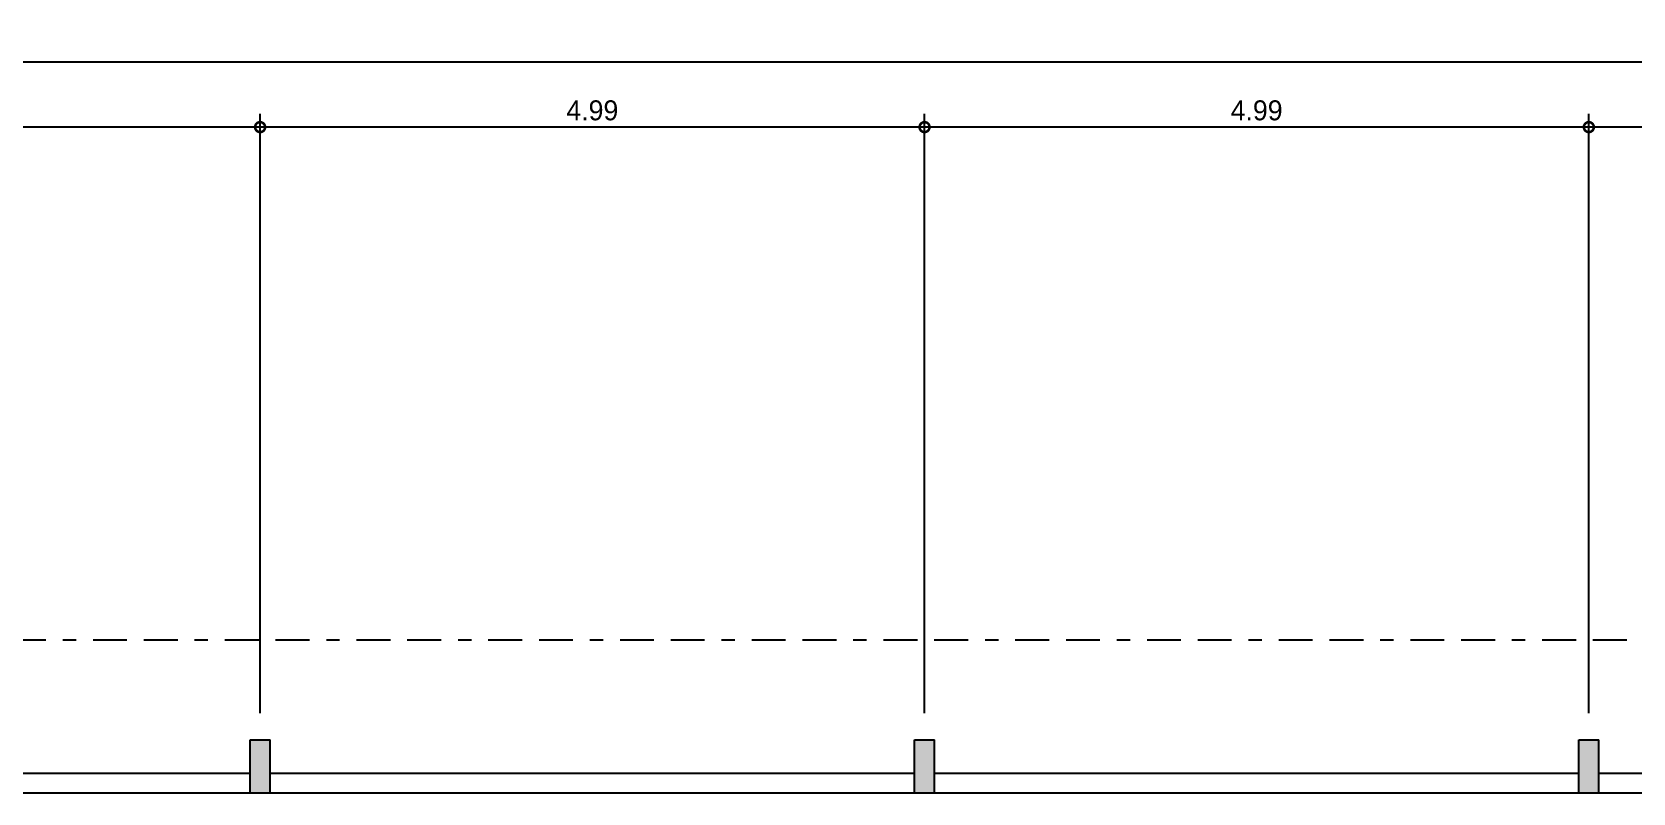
# Model space of a CAD drawing. Extents: x 10 to 180, y 167 to 221.
# Drawn here: x 155.58 to 167.6, y 215.25 to 220.97 of the extents above; entities that cross this region are included whole.
import ezdxf

# ---------------------------------------------------------------- set-up
doc = ezdxf.new("R2010")
doc.units = 0
doc.linetypes.add('BORDERX2', pattern=[88.9, 25.4, -12.7, 25.4, -12.7, 0, -12.7])
doc.layers.get('0').update_dxf_attribs({"linetype": 'CONTINUOUS'})
doc.layers.get('DEFPOINTS').update_dxf_attribs({"linetype": 'CONTINUOUS'})
for name, color, linetype in [('BEIRAL', 7, 'BORDERX2'), ('COTAS', 4, 'CONTINUOUS'), ('PAREDES', 5, 'CONTINUOUS'), ('PILARES', 4, 'CONTINUOUS')]:
    doc.layers.add(name, color=color, linetype=linetype)
doc.dimstyles.get("Standard").update_dxf_attribs({"dimscale": 0, "dimtxt": 0.15, "dimasz": 0.15, "dimexe": 0.1, "dimexo": 0.2, "dimgap": 0.05, "dimtad": 1, "dimzin": 1, "dimdsep": 46, "dimtxsty": 'Standard', "dimblk1": 'DOTSMALL', "dimblk2": 'DOTSMALL', "dimsah": 1, "dimcen": 2.5, "dimadec": 0, "dimazin": 0, "dimtfac": 1, "dimtmove": 2, "dimatfit": 3, "dimldrblk": 'DOTSMALL', "dimfxl": 1, "dimtolj": 1, "dimtzin": 1, "dimarcsym": 0})

# ---------------------------------------------------------------- blocks, each defined once
blk = doc.blocks.new('_DOTSMALL')
at = {"color": 0, "linetype": 'ByBlock', "const_width": 0.5}
blk.add_lwpolyline([(-0.0625, 0, 1), (0.0625, 0, 1)], format="xyb", close=True, dxfattribs=at)
blk = doc.blocks.new('*D66')
at = {"color": 0, "linetype": 'ByBlock'}
for p, q in [((167.271, 215.852), (167.271, 220.352)), ((172.259, 216.052), (172.259, 220.352)), ((172.259, 220.252), (167.271, 220.252))]:
    blk.add_line(p, q, dxfattribs=at)
at = {"layer": 'DEFPOINTS', "color": 0, "linetype": 'ByBlock'}
for p in [(167.271, 220.252), (172.259, 215.852), (167.271, 215.652)]:
    blk.add_point(p, dxfattribs=at)
at = {"color": 0, "linetype": 'ByBlock', "xscale": 0.15, "yscale": 0.15, "zscale": 0.15, "rotation": 180}
blk.add_blockref('_DOTSMALL', (167.271, 220.252), dxfattribs=at)
at = {"color": 0, "linetype": 'ByBlock', "xscale": 0.15, "yscale": 0.15, "zscale": 0.15}
blk.add_blockref('_DOTSMALL', (172.259, 220.252), dxfattribs=at)
at = {"color": 0, "linetype": 'ByBlock', "insert": (169.765, 220.377), "char_height": 0.15, "attachment_point": 5}
blk.add_mtext('\\A1;4.99', dxfattribs=at)
blk = doc.blocks.new('*D67')
at = {"color": 0, "linetype": 'ByBlock'}
for p, q in [((162.284, 215.852), (162.284, 220.352)), ((167.271, 216.052), (167.271, 220.352)), ((167.271, 220.252), (162.284, 220.252))]:
    blk.add_line(p, q, dxfattribs=at)
at = {"layer": 'DEFPOINTS', "color": 0, "linetype": 'ByBlock'}
for p in [(162.284, 220.252), (167.271, 215.852), (162.284, 215.652)]:
    blk.add_point(p, dxfattribs=at)
at = {"color": 0, "linetype": 'ByBlock', "xscale": 0.15, "yscale": 0.15, "zscale": 0.15, "rotation": 180}
blk.add_blockref('_DOTSMALL', (162.284, 220.252), dxfattribs=at)
at = {"color": 0, "linetype": 'ByBlock', "xscale": 0.15, "yscale": 0.15, "zscale": 0.15}
blk.add_blockref('_DOTSMALL', (167.271, 220.252), dxfattribs=at)
at = {"color": 0, "linetype": 'ByBlock', "insert": (164.777, 220.377), "char_height": 0.15, "attachment_point": 5}
blk.add_mtext('\\A1;4.99', dxfattribs=at)
blk = doc.blocks.new('*D68')
at = {"color": 0, "linetype": 'ByBlock'}
for p, q in [((157.296, 215.852), (157.296, 220.352)), ((162.284, 216.052), (162.284, 220.352)), ((162.284, 220.252), (157.296, 220.252))]:
    blk.add_line(p, q, dxfattribs=at)
at = {"layer": 'DEFPOINTS', "color": 0, "linetype": 'ByBlock'}
for p in [(157.296, 220.252), (162.284, 215.852), (157.296, 215.652)]:
    blk.add_point(p, dxfattribs=at)
at = {"color": 0, "linetype": 'ByBlock', "xscale": 0.15, "yscale": 0.15, "zscale": 0.15, "rotation": 180}
blk.add_blockref('_DOTSMALL', (157.296, 220.252), dxfattribs=at)
at = {"color": 0, "linetype": 'ByBlock', "xscale": 0.15, "yscale": 0.15, "zscale": 0.15}
blk.add_blockref('_DOTSMALL', (162.284, 220.252), dxfattribs=at)
at = {"color": 0, "linetype": 'ByBlock', "insert": (159.79, 220.377), "char_height": 0.15, "attachment_point": 5}
blk.add_mtext('\\A1;4.99', dxfattribs=at)
blk = doc.blocks.new('*D69')
at = {"color": 0, "linetype": 'ByBlock'}
for p, q in [((152.309, 215.852), (152.309, 220.352)), ((157.296, 216.052), (157.296, 220.352)), ((157.296, 220.252), (152.309, 220.252))]:
    blk.add_line(p, q, dxfattribs=at)
at = {"layer": 'DEFPOINTS', "color": 0, "linetype": 'ByBlock'}
for p in [(152.309, 220.252), (157.296, 215.852), (152.309, 215.652)]:
    blk.add_point(p, dxfattribs=at)
at = {"color": 0, "linetype": 'ByBlock', "xscale": 0.15, "yscale": 0.15, "zscale": 0.15, "rotation": 180}
blk.add_blockref('_DOTSMALL', (152.309, 220.252), dxfattribs=at)
at = {"color": 0, "linetype": 'ByBlock', "xscale": 0.15, "yscale": 0.15, "zscale": 0.15}
blk.add_blockref('_DOTSMALL', (157.296, 220.252), dxfattribs=at)
at = {"color": 0, "linetype": 'ByBlock', "insert": (154.802, 220.377), "char_height": 0.15, "attachment_point": 5}
blk.add_mtext('\\A1;4.99', dxfattribs=at)
blk = doc.blocks.new('*D77')
at = {"color": 0, "linetype": 'ByBlock'}
for p, q in [((117.321, 215.852), (117.321, 220.843)), ((177.321, 215.852), (177.321, 220.843)), ((117.321, 220.743), (177.321, 220.743))]:
    blk.add_line(p, q, dxfattribs=at)
at = {"layer": 'DEFPOINTS', "color": 0, "linetype": 'ByBlock'}
for p in [(177.321, 220.743), (117.321, 215.652), (177.321, 215.652)]:
    blk.add_point(p, dxfattribs=at)
at = {"color": 0, "linetype": 'ByBlock', "xscale": 0.15, "yscale": 0.15, "zscale": 0.15, "rotation": 180}
blk.add_blockref('_DOTSMALL', (117.321, 220.743), dxfattribs=at)
at = {"color": 0, "linetype": 'ByBlock', "xscale": 0.15, "yscale": 0.15, "zscale": 0.15}
blk.add_blockref('_DOTSMALL', (177.321, 220.743), dxfattribs=at)
at = {"color": 0, "linetype": 'ByBlock', "insert": (147.321, 220.868), "char_height": 0.15, "attachment_point": 5}
blk.add_mtext('\\A1;60.00', dxfattribs=at)

msp = doc.modelspace()

# ---------------------------------------------------------------- hatches: boundary and pattern name
at = {"layer": 'PILARES'}
h = msp.add_hatch(color=256, dxfattribs=at)
h.paths.add_polyline_path([(157.22114299, 215.25208926), (157.37114299, 215.25208926), (157.37114299, 215.65208926), (157.22114299, 215.65208926)])
h.paths.add_polyline_path([(162.35864299, 215.65208926), (162.20864299, 215.65208926), (162.20864299, 215.25208926), (162.35864299, 215.25208926)])
h.paths.add_polyline_path([(167.34614299, 215.65208926), (167.19614299, 215.65208926), (167.19614299, 215.25208926), (167.34614299, 215.25208926)])

# ---------------------------------------------------------------- linework, layer by layer
at = {"layer": 'BEIRAL', "ltscale": 0.01}
msp.add_line((117.47114299, 216.40208926), (177.17114299, 216.40208926), dxfattribs=at)
at = {"layer": 'PAREDES'}
for p, q in [((152.38364299, 215.40208926), (157.22114299, 215.40208926)), ((157.37114299, 215.40208926), (162.20864299, 215.40208926)), ((162.35864299, 215.40208926), (167.19614299, 215.40208926)), ((167.34614299, 215.40208926), (172.18364299, 215.40208926)), ((152.38364299, 215.25208926), (157.22114299, 215.25208926)), ((157.37114299, 215.25208926), (162.20864299, 215.25208926)), ((162.35864299, 215.25208926), (167.19614299, 215.25208926)), ((167.34614299, 215.25208926), (172.18364299, 215.25208926))]:
    msp.add_line(p, q, dxfattribs=at)
at = {"layer": 'PILARES'}
for p, q in [((157.22114299, 215.25208926), (157.22114299, 215.65208926)), ((157.22114299, 215.65208926), (157.37114299, 215.65208926)), ((157.37114299, 215.25208926), (157.37114299, 215.65208926)), ((162.20864299, 215.25208926), (162.20864299, 215.65208926)), ((162.20864299, 215.65208926), (162.35864299, 215.65208926)), ((162.35864299, 215.25208926), (162.35864299, 215.65208926)), ((167.19614299, 215.25208926), (167.19614299, 215.65208926)), ((167.19614299, 215.65208926), (167.34614299, 215.65208926)), ((167.34614299, 215.25208926), (167.34614299, 215.65208926)), ((157.22114299, 215.25208926), (157.37114299, 215.25208926)), ((162.20864299, 215.25208926), (162.35864299, 215.25208926)), ((167.19614299, 215.25208926), (167.34614299, 215.25208926))]:
    msp.add_line(p, q, dxfattribs=at)

# ---------------------------------------------------------------- dimensions: what is measured, and where the dimension line sits
at = {"layer": 'COTAS'}
for base, p1, p2, picture, middle in [((177.32114299, 220.74271426), (117.32114299, 215.65208926), (177.32114299, 215.65208926), '*D77', (147.32114299, 220.86771426)), ((152.30864299, 220.25208926), (157.29614299, 215.85208926), (152.30864299, 215.65208926), '*D69', (154.80239299, 220.37708926)), ((157.29614299, 220.25208926), (162.28364299, 215.85208926), (157.29614299, 215.65208926), '*D68', (159.78989299, 220.37708926)), ((162.28364299, 220.25208926), (167.27114299, 215.85208926), (162.28364299, 215.65208926), '*D67', (164.77739299, 220.37708926)), ((167.27114299, 220.25208926), (172.25864299, 215.85208926), (167.27114299, 215.65208926), '*D66', (169.76489299, 220.37708926))]:
    dim = msp.add_linear_dim(base=base, p1=p1, p2=p2, dimstyle='Standard', override={"dimscale": 1}, dxfattribs=at)
    dim.commit()
    dim.dimension.update_dxf_attribs({"geometry": picture, "text_midpoint": middle})

doc.saveas('drawing.dxf')
